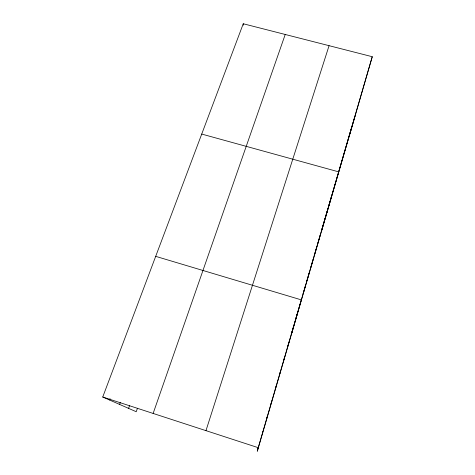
<?xml version="1.0" encoding="UTF-8"?>
<svg xmlns="http://www.w3.org/2000/svg" width="475" height="475" viewBox="0 0 475 475"><rect width="100%" height="100%" fill="white"/><g stroke="black" fill="none" stroke-linecap="round" stroke-linejoin="round"><path stroke-width="0.71" d="M262.396 433.313L262.788 431.864M266.736 418.445L267.324 416.308M271.011 403.798L271.795 400.983M275.221 389.358L276.201 385.89M279.377 375.125L280.541 371.022M283.468 361.095L284.816 356.375M287.506 347.255L289.026 341.935M291.49 333.61L293.182 327.714M295.414 320.156L297.273 313.69M291.288 334.715L301.304 299.873L155.693 256.346M303.109 293.793L305.277 286.253M306.874 280.885L309.195 272.822M310.591 268.143L313.061 259.582M314.26 255.574L316.872 246.525M317.876 243.17L320.625 233.652M321.45 230.933L324.33 220.952M324.977 218.856L327.988 208.424M328.451 206.934L331.592 196.068M321.652 230.63L351.399 128.197M349.725 134.413L372.258 56.715L243.253 23.75L102.742 397.017L136.224 411.724L137.465 408.257M257.729 449.475L372.258 56.715M355.021 116.138L257.296 451.25L258.174 447.664L102.742 397.017M205.972 430.653L329.074 45.677M153.134 413.434L285.22 34.473M128.577 408.363L129.586 405.579M119.587 404.415L120.323 402.408M109.535 400.003L110.046 398.632M201.727 134.069L338.657 171.855M243.253 23.75L243.289 25.222"/></g></svg>
